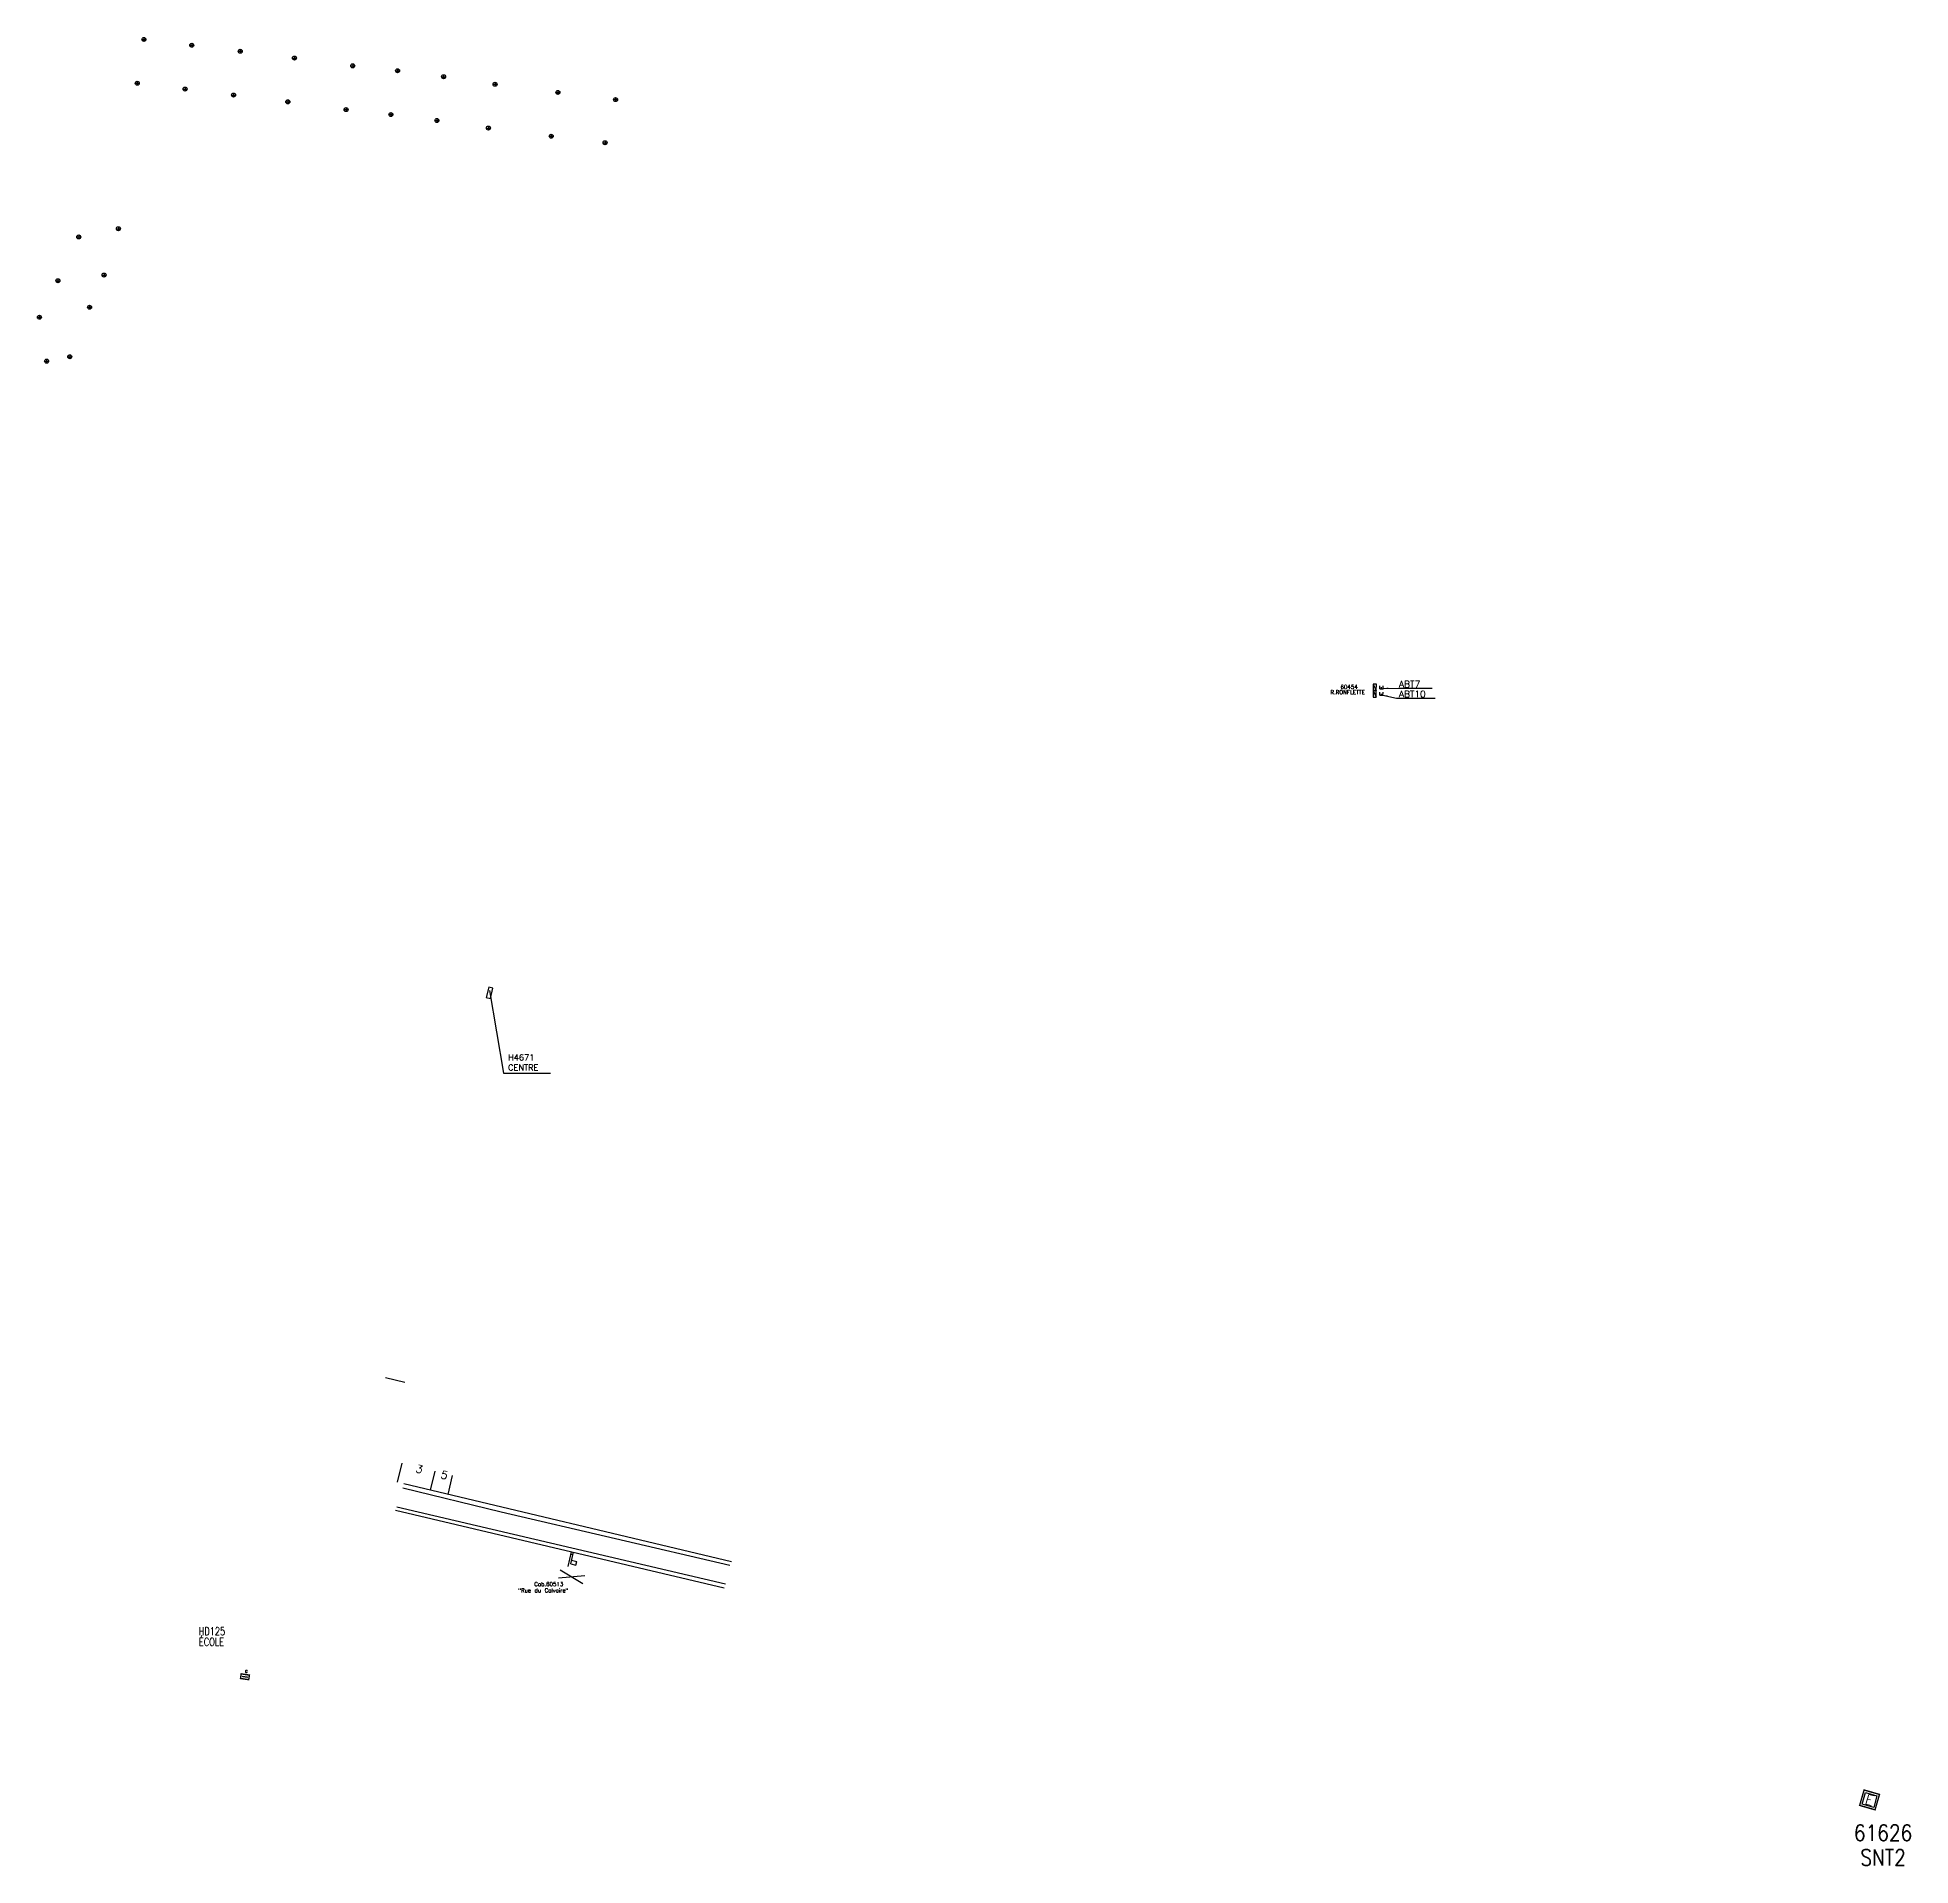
# Model space of a CAD drawing. Header units: millimetres. Extents: x 104990 to 105458, y 137048 to 137951.
# Drawn here: x 104990.3 to 105458.2, y 137494.5 to 137951 of the extents above; entities that cross this region are included whole.
import ezdxf
from ezdxf.enums import TextEntityAlignment as Align

# ---------------------------------------------------------------- set-up
doc = ezdxf.new("R2010")
doc.units = ezdxf.units.MM
doc.header["$LTSCALE"] = 0.3
doc.header["$MEASUREMENT"] = 0
doc.layers.get('0').update_dxf_attribs({"linetype": 'CONTINUOUS'})
for name, color, linetype in [('BB01', 7, 'CONTINUOUS'), ('BB06', 7, 'CONTINUOUS'), ('BB08', 7, 'CONTINUOUS'), ('BF02', 7, 'CONTINUOUS'), ('BR01', 7, 'CONTINUOUS'), ('BR12', 7, 'CONTINUOUS'), ('BR16', 7, 'CONTINUOUS'), ('G_210', 7, 'CONTINUOUS'), ('M_200', 7, 'CONTINUOUS'), ('W0100', 7, 'CONTINUOUS'), ('W0430', 7, 'CONTINUOUS')]:
    doc.layers.add(name, color=color, linetype=linetype)
doc.styles.add('B_ROMANS', font='ROMANS.shx', dxfattribs={"width": 0.75})
doc.styles.add('M_ROMANS', font='ROMANS.shx', dxfattribs={"width": 0.75})
doc.styles.get("Standard").update_dxf_attribs({"font": 'ROMANS.SHX'})
doc.styles.add('STYLE1', font='txt.shx')
doc.dimstyles.get("Standard").update_dxf_attribs({"dimtxt": 0.18, "dimasz": 0.18, "dimexe": 0.18, "dimexo": 0.0625, "dimgap": 0.09, "dimtad": 0, "dimtih": 1, "dimtoh": 1, "dimdec": 4, "dimzin": 0, "dimdsep": 46, "dimtxsty": 'Standard', "dimcen": 0.09, "dimadec": 0, "dimazin": 0, "dimtfac": 1, "dimtdec": 4, "dimtofl": 0, "dimtmove": 0, "dimatfit": 3, "dimfxl": 0, "dimtolj": 1, "dimtzin": 0, "dimarcsym": 0})

# ---------------------------------------------------------------- blocks, each defined once
blk = doc.blocks.new('BR1209')
at = {"color": 0, "linetype": 'Continuous', "flags": 128}
for points in [[(-0.5, 0), (0.5, 0)], [(0, 0.5), (0, -0.5)]]:
    blk.add_lwpolyline(points, dxfattribs=at)
at = {"color": 0, "linetype": 'Continuous'}
blk.add_circle((0, 0), 0.5, dxfattribs=at)
at = {"color": 0, "linetype": 'Continuous', "style": 'B_ROMANS', "width": 0.75}
blk.add_attdef('NUM', text='', height=1.2, dxfattribs=at).set_placement((0, 2), align=Align.MIDDLE)
at = {"color": 0, "linetype": 'Continuous', "style": 'B_ROMANS', "width": 0.75, "flags": 3}
for tag, p in [('DEF_LEG', (0, -10)), ('DEF_COUP', (0, -12.5)), ('DEF_TYPE', (0, -15))]:
    blk.add_attdef(tag, text='', height=1.2, dxfattribs=at).set_placement(p, align=Align.MIDDLE)
blk = doc.blocks.new('f104137c')
at = {"layer": 'BR12', "color": 252}
for p in [(104995.43, 137890.24), (104990.82, 137881.11), (104992.62, 137870.14), (104998.4, 137871.24)]:
    blk.add_blockref('BR1209', p, dxfattribs=at)
blk = doc.blocks.new('M_200_59')
at = {"layer": 'M_200', "color": 0, "linetype": 'Continuous', "const_width": 0.35, "flags": 128}
blk.add_lwpolyline([(4, 4), (4, 0), (0, 0), (0, 4)], close=True, dxfattribs=at)
at = {"layer": 'M_200', "color": 0, "linetype": 'Continuous'}
blk.add_lwpolyline([(0.5, 3.5), (3.5, 3.5), (3.5, 0.5), (0.5, 0.5)], close=True, dxfattribs=at)
at = {"layer": 'M_200', "insert": (2, 2), "char_height": 2.5, "width": 4, "attachment_point": 5}
blk.add_mtext('E', dxfattribs=at)
at = {"layer": 'M_200', "color": 0, "linetype": 'Continuous', "width": 0.85}
for tag, p in [('NUM', (2, 17.06)), ('NOM', (2, 10.65))]:
    blk.add_attdef(tag, text='', height=4, dxfattribs=at).set_placement(p, align=Align.MIDDLE)
at = {"layer": 'M_200', "color": 0, "linetype": 'Continuous', "style": 'M_ROMANS', "width": 0.75, "flags": 3}
for tag, p in [('DEF_LEG', (1.87, -2.99)), ('DEF_COUP', (1.87, -5.49)), ('DEF_TYPE', (1.87, -7.99))]:
    blk.add_attdef(tag, text='', height=1.2, dxfattribs=at).set_placement(p, align=Align.MIDDLE)
blk = doc.blocks.new('*U8')
at = {"flags": 128}
for points in [[(0.8, 0.8), (-0.8, 0.8)], [(-0.8, 0.8), (-0.8, 0)], [(0.8, 0.8), (-0.8, 0)], [(-0.8, 0), (0.8, 0)], [(0.8, 0), (0.8, 0.8)], [(-0.35, -0.88), (0.45, -0.88)], [(-0.35, -0.88), (-0.35, -1.68)], [(-0.35, -1.28), (0.05, -1.28)], [(-0.35, -1.68), (0.45, -1.68)]]:
    blk.add_lwpolyline(points, dxfattribs=at)
blk = doc.blocks.new('*U9')
at = {"layer": 'G_210', "color": 0, "linetype": 'Continuous', "const_width": 0.35, "flags": 128}
blk.add_lwpolyline([(2.07, 1.16), (2.07, 0), (0, 0), (0, 1.16)], close=True, dxfattribs=at)
at = {"layer": 'G_210', "color": 0, "linetype": 'Continuous'}
blk.add_lwpolyline([(0.5, 0.66), (1.57, 0.66), (1.57, 0.5), (0.5, 0.5)], close=True, dxfattribs=at)
at = {"layer": 'G_210', "insert": (1.18, 1.95), "char_height": 0.689, "width": 0.7456, "attachment_point": 5}
blk.add_mtext('G', dxfattribs=at)
at = {"layer": 'G_210', "color": 0, "linetype": 'Continuous', "width": 0.75}
for tag, height, p in [('NUM', 4, (2, 16)), ('NOM', 4, (2, 11)), ('BCL', 3, (2, 7))]:
    blk.add_attdef(tag, text='', height=height, dxfattribs=at).set_placement(p, align=Align.MIDDLE)
at = {"layer": 'G_210', "color": 0, "linetype": 'Continuous', "width": 0.75, "flags": 3}
for tag, p in [('DEF_LEG', (2.14, -3.11)), ('DEF_COUP', (2.14, -5.61)), ('DEF_TYPE', (2.14, -8.11))]:
    blk.add_attdef(tag, text='', height=1.2, dxfattribs=at).set_placement(p, align=Align.MIDDLE)

msp = doc.modelspace()

# ---------------------------------------------------------------- linework, layer by layer
at = {"layer": 'BB01', "color": 253}
for p, q in [((105077.29, 137616.33), (105082.05, 137615.23)), ((105081.3, 137594.94), (105080.15, 137590.2)), ((105089.56, 137592.94), (105088.41, 137588.2)), ((105093.93, 137591.88), (105092.78, 137587.14)), ((105122.84, 137569.16), (105123.71, 137572.81)), ((105123.5, 137569.79), (105124.19, 137572.7)), ((105123.5, 137569.79), (105124.8, 137569.47)), ((105123.73, 137570.75), (105125, 137570.45)), ((105124.06, 137572.13), (105124.19, 137572.7)), ((105124.8, 137569.47), (105125, 137570.45))]:
    msp.add_line(p, q, dxfattribs=at)
at = {"layer": 'BB08', "color": 252, "flags": 128}
for points in [[(105120.43, 137566.36), (105127.04, 137566.91)], [(105120.9, 137568.36), (105126.57, 137564.91)]]:
    msp.add_lwpolyline(points, dxfattribs=at)
at = {"layer": 'BF02', "color": 253}
for p, q in [((105079.75, 137583.2), (105161.86, 137563.8)), ((105123.59, 137572.24), (105124.06, 137572.13))]:
    msp.add_line(p, q, dxfattribs=at)
at = {"layer": 'BR01', "color": 253}
for p, q in [((105081.58, 137588.84), (105106.13, 137582.79)), ((105081.79, 137589.87), (105163.71, 137570.41)), ((105080.09, 137584.09), (105162.17, 137564.81)), ((105106.13, 137582.79), (105163.25, 137569.48))]:
    msp.add_line(p, q, dxfattribs=at)
at = {"layer": 'BR16', "color": 252, "flags": 128}
msp.add_lwpolyline([(105103.04, 137713.81), (105102.42, 137711.21), (105103.44, 137710.97), (105104.06, 137713.56)], close=True, dxfattribs=at)

# ---------------------------------------------------------------- block references
msp.add_blockref('f104137c', (0, 0))
at = {"layer": 'BR12', "color": 252}
for p in [(105016.91, 137950.47), (105028.86, 137949.03), (105040.97, 137947.52), (105054.52, 137945.83), (105069.07, 137943.89), (105080.26, 137942.66), (105015.25, 137939.54), (105027.2, 137938.1), (105091.76, 137941.17), (105104.61, 137939.28), (105039.3, 137936.59), (105052.86, 137934.9), (105120.3, 137937.25), (105134.71, 137935.46), (105067.41, 137932.95), (105078.59, 137931.73), (105090.09, 137930.24), (105102.94, 137928.35), (105118.64, 137926.32), (105132.09, 137924.69), (105000.64, 137901.15), (105010.53, 137903.22), (105006.95, 137891.65), (105003.33, 137883.61)]:
    msp.add_blockref('BR1209', p, dxfattribs=at)
at = {"layer": 'G_210'}
ref = msp.add_blockref('*U9', (105041.04, 137541.2), dxfattribs=dict(at, rotation=351.6165862378273))
ref.add_attrib('NUM', 'HD125', dxfattribs={"color": 0, "linetype": 'Continuous', "height": 2, "width": 0.75}).set_placement((105033.9, 137552.99), align=Align.MIDDLE)
ref.add_attrib('NOM', 'ÉCOLE', dxfattribs={"color": 0, "linetype": 'Continuous', "height": 2, "width": 0.75}).set_placement((105033.8, 137550.66), align=Align.MIDDLE)
at = {"layer": 'M_200'}
ref = msp.add_blockref('M_200_59', (105445.44, 137509.51), dxfattribs=dict(at, rotation=343.9213941154067))
ref.add_attrib('NUM', '61626', dxfattribs={"color": 0, "linetype": 'Continuous', "height": 4, "width": 0.85}).set_placement((105451.3, 137502.65), align=Align.MIDDLE)
ref.add_attrib('NOM', 'SNT2', dxfattribs={"color": 0, "linetype": 'Continuous', "height": 4, "width": 0.85}).set_placement((105451.3, 137496.49), align=Align.MIDDLE)
at = {"layer": 'W0430', "rotation": 89.3247731225541}
for p in [(105324.72, 137788.67), (105324.71, 137787.07)]:
    msp.add_blockref('*U8', p, dxfattribs=at)

# ---------------------------------------------------------------- texts
at = {"layer": 'BB06', "color": 253, "style": 'STYLE1'}
for s, p in [('3', (105085.72, 137593.5)), ('5', (105091.97, 137592.01))]:
    msp.add_text(s, height=2, rotation=344.3982, dxfattribs=at).set_placement(p, align=Align.MIDDLE)
at = {"layer": 'BB08', "color": 252, "style": 'STYLE1'}
for s, p in [('Cab.60513', (105114.41, 137564.26)), ('"Rue du Calvaire"', (105110.42, 137562.69))]:
    msp.add_text(s, height=1, dxfattribs=at).set_placement(p)
at = {"layer": 'M_200', "insert": (105107.87, 137697.02), "char_height": 1.5, "attachment_point": 1}
msp.add_mtext('\\A1;H4671\\PCENTRE', dxfattribs=at)
at = {"layer": 'W0100', "style": 'STYLE1'}
for s, p in [('60454', (105315.78, 137788.3)), ('R.RONFLETTE', (105313.26, 137786.98))]:
    msp.add_text(s, height=1, dxfattribs=at).set_placement(p)
at = {"layer": 'W0430', "color": 252, "char_height": 1.65, "attachment_point": 7}
for s, insert in [('ABT7', (105330.39, 137788.69)), ('ABT10', (105330.35, 137786.2))]:
    msp.add_mtext(s, dxfattribs=dict(at, insert=insert))

# ---------------------------------------------------------------- leaders
at = {"layer": 'M_200', "annotation_type": 0, "has_hookline": 1, "hookline_direction": 0, "text_width": 8.07}
msp.add_leader([(105103.25, 137712.96), (105106.73, 137692.37), (105107.93, 137692.37)], dimstyle='Standard', override={"dimtxt": 0.75, "dimasz": 1.2, "dimexe": 0.5, "dimexo": 0.5, "dimgap": 2.5, "dimtad": 1, "dimtih": 0, "dimtoh": 0, "dimdec": 2, "dimcen": -0.5, "dimdle": 1, "dimclrd": 256, "dimclre": 253, "dimtfac": 1.333333, "dimtdec": 2, "dimtofl": 1, "dimtmove": 2}, dxfattribs=at)
at = {"layer": 'W0430', "annotation_type": 0, "has_hookline": 1, "hookline_direction": 0}
for points, text_width in [([(105326.55, 137788.42), (105330.55, 137788.52)], 5.58), ([(105326.38, 137786.77), (105329.8, 137785.96)], 7.15)]:
    msp.add_leader(points, dimstyle='Standard', override={"dimtxt": 0.75, "dimasz": 1.2, "dimexe": 0.5, "dimexo": 0.5, "dimgap": 2.5, "dimtad": 1, "dimtih": 0, "dimtoh": 0, "dimdec": 2, "dimcen": -0.5, "dimdle": 1, "dimclrd": 252, "dimclre": 253, "dimtfac": 1.333333, "dimtdec": 2, "dimtofl": 1, "dimtmove": 2}, dxfattribs=dict(at, text_width=text_width))

doc.saveas('drawing.dxf')
